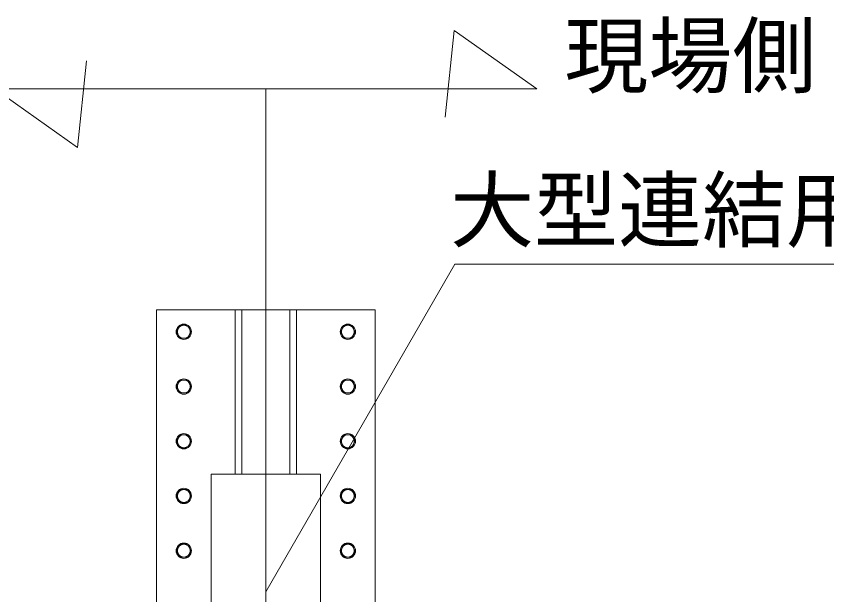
# Model space of a CAD drawing. Units: millimetres, scale not verified. Extents: x -13484 to 18716, y -23100 to 23100.
# Drawn here: x 9408 to 10891, y 10622 to 11680 of the extents above; entities that cross this region are included whole.
import ezdxf
from ezdxf.enums import TextEntityAlignment as Align

# ---------------------------------------------------------------- set-up
doc = ezdxf.new("R2010")
doc.units = ezdxf.units.MM
doc.header["$LTSCALE"] = 150
doc.linetypes.add('CHAIN2', pattern=[12, 9, -1, 1, -1])
for name, color, linetype, lineweight in [('0-6_ﾎﾞﾙﾄ類', 2, 'Continuous', 18), ('1-0_大型連結用梁42', 7, 'Continuous', 18), ('1-6_通芯', 1, 'CHAIN2', 18), ('1-B_文字', 7, 'Continuous', 18)]:
    doc.layers.add(name, color=color, linetype=linetype, lineweight=lineweight)
doc.styles.add('ＭＳ ゴシック', font='')
doc.styles.get('ＭＳ ゴシック').set_extended_font_data('MS Gothic')

msp = doc.modelspace()

# ---------------------------------------------------------------- linework, layer by layer
at = {"layer": '0-6_ﾎﾞﾙﾄ類'}
for points in [[(9707.8, 11114.8), (9701, 11103), (9707.8, 11091.2), (9721.5, 11091.2), (9728.3, 11103), (9721.5, 11114.8)], [(10021.5, 11114.8), (10028.3, 11103), (10021.5, 11091.2), (10007.8, 11091.2), (10001, 11103), (10007.8, 11114.8)], [(9707.8, 11014.8), (9701, 11003), (9707.8, 10991.2), (9721.5, 10991.2), (9728.3, 11003), (9721.5, 11014.8)], [(10021.5, 11014.8), (10028.3, 11003), (10021.5, 10991.2), (10007.8, 10991.2), (10001, 11003), (10007.8, 11014.8)], [(9707.8, 10914.8), (9701, 10903), (9707.8, 10891.2), (9721.5, 10891.2), (9728.3, 10903), (9721.5, 10914.8)], [(10021.5, 10914.8), (10028.3, 10903), (10021.5, 10891.2), (10007.8, 10891.2), (10001, 10903), (10007.8, 10914.8)], [(9707.8, 10814.8), (9701, 10803), (9707.8, 10791.2), (9721.5, 10791.2), (9728.3, 10803), (9721.5, 10814.8)], [(10021.5, 10814.8), (10028.3, 10803), (10021.5, 10791.2), (10007.8, 10791.2), (10001, 10803), (10007.8, 10814.8)], [(9707.8, 10714.8), (9701, 10703), (9707.8, 10691.2), (9721.5, 10691.2), (9728.3, 10703), (9721.5, 10714.8)], [(10021.5, 10714.8), (10028.3, 10703), (10021.5, 10691.2), (10007.8, 10691.2), (10001, 10703), (10007.8, 10714.8)]]:
    msp.add_lwpolyline(points, close=True, dxfattribs=at)
for centre, radius in [((9714.7, 11103), 14), ((9714.7, 11103), 11.8), ((10014.7, 11103), 14), ((10014.7, 11103), 11.8), ((9714.7, 11003), 14), ((9714.7, 11003), 11.8), ((10014.7, 11003), 14), ((10014.7, 11003), 11.8), ((9714.7, 10903), 14), ((9714.7, 10903), 11.8), ((10014.7, 10903), 14), ((10014.7, 10903), 11.8), ((9714.7, 10803), 14), ((9714.7, 10803), 11.8), ((10014.7, 10803), 14), ((10014.7, 10803), 11.8), ((9714.7, 10703), 14), ((9714.7, 10703), 11.8), ((10014.7, 10703), 14), ((10014.7, 10703), 11.8)]:
    msp.add_circle(centre, radius, dxfattribs=at)
at = {"layer": '1-0_大型連結用梁42'}
msp.add_line((9864.7, 10843), (9864.7, 10453), dxfattribs=at)
msp.add_lwpolyline([(9969.1, 10353), (10064.7, 10353), (10064.7, 11143), (9664.6, 11143), (9664.6, 10353), (9760.2, 10353)], dxfattribs=at)
for points in [[(9808.7, 10843), (9820.7, 10843), (9820.7, 11143), (9808.7, 11143)], [(9920.7, 10843), (9908.7, 10843), (9908.7, 11143), (9920.7, 11143)], [(9764.7, 10843), (9964.6, 10843), (9964.6, 10453), (9764.7, 10453)]]:
    msp.add_lwpolyline(points, close=True, dxfattribs=at)
at = {"layer": '1-6_通芯'}
msp.add_line((9864.7, 11546.8), (9864.7, 3670.5), dxfattribs=at)
at = {"layer": '1-B_文字'}
for p, q in [((9864.7, 10627.9), (10210.4, 11226.8)), ((10210.4, 11226.8), (10211, 11226.8)), ((10211, 11226.8), (11585.1, 11226.8))]:
    msp.add_line(p, q, dxfattribs=at)
for points in [[(10360.6, 11546.8), (10209.2, 11653.6), (10192.5, 11495.2)], [(10360.6, 11546.8), (9368.7, 11546.8), (9520.1, 11440), (9536.8, 11598.4)]]:
    msp.add_lwpolyline(points, dxfattribs=at)

# ---------------------------------------------------------------- texts
at = {"layer": '1-B_文字', "style": 'ＭＳ ゴシック'}
for s, p in [('現場側', (10410.7, 11517.6)), ('大型連結用梁42型', (10201.7, 11235.5))]:
    msp.add_text(s, height=112.6, dxfattribs=at).set_placement(p, align=Align.BOTTOM_LEFT)

doc.saveas('drawing.dxf')
